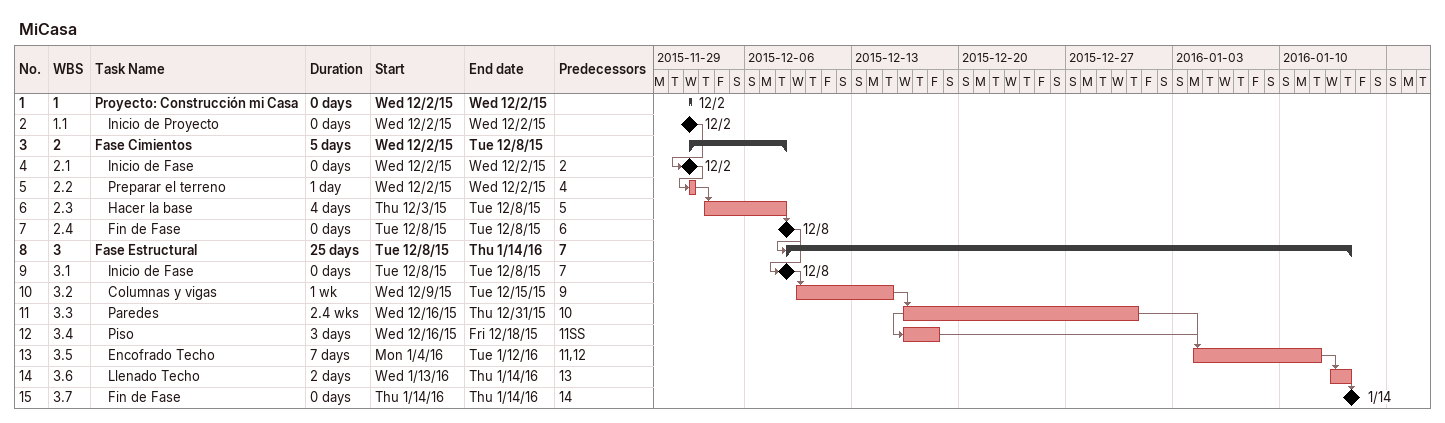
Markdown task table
MiCasa

| ID | WBS | Task | Duration | Start | Finish | Predecessors |
|---|---|---|---|---|---|---|
| 1 | 1 | **Proyecto: Construcción mi Casa** | 0d | 2015-12-02 | 2015-12-02 |  |
| 2 | 1.1 | Inicio de Proyecto | 0d | 2015-12-02 | 2015-12-02 |  |
| 3 | 2 | **Fase Cimientos** | 5d | 2015-12-02 | 2015-12-08 |  |
| 4 | 2.1 | Inicio de Fase | 0d | 2015-12-02 | 2015-12-02 | 2 |
| 5 | 2.2 | Preparar el terreno | 1d | 2015-12-02 | 2015-12-02 | 4 |
| 6 | 2.3 | Hacer la base | 4d | 2015-12-03 | 2015-12-08 | 5 |
| 7 | 2.4 | Fin de Fase | 0d | 2015-12-08 | 2015-12-08 | 6 |
| 8 | 3 | **Fase Estructural** | 25d | 2015-12-08 | 2016-01-14 | 7 |
| 9 | 3.1 | Inicio de Fase | 0d | 2015-12-08 | 2015-12-08 | 7 |
| 10 | 3.2 | Columnas y vigas | 1w | 2015-12-09 | 2015-12-15 | 9 |
| 11 | 3.3 | Paredes | 2.4w | 2015-12-16 | 2015-12-31 | 10 |
| 12 | 3.4 | Piso | 3d | 2015-12-16 | 2015-12-18 | 11SS |
| 13 | 3.5 | Encofrado Techo | 7d | 2016-01-04 | 2016-01-12 | 11, 12 |
| 14 | 3.6 | Llenado Techo | 2d | 2016-01-13 | 2016-01-14 | 13 |
| 15 | 3.7 | Fin de Fase | 0d | 2016-01-14 | 2016-01-14 | 14 |
